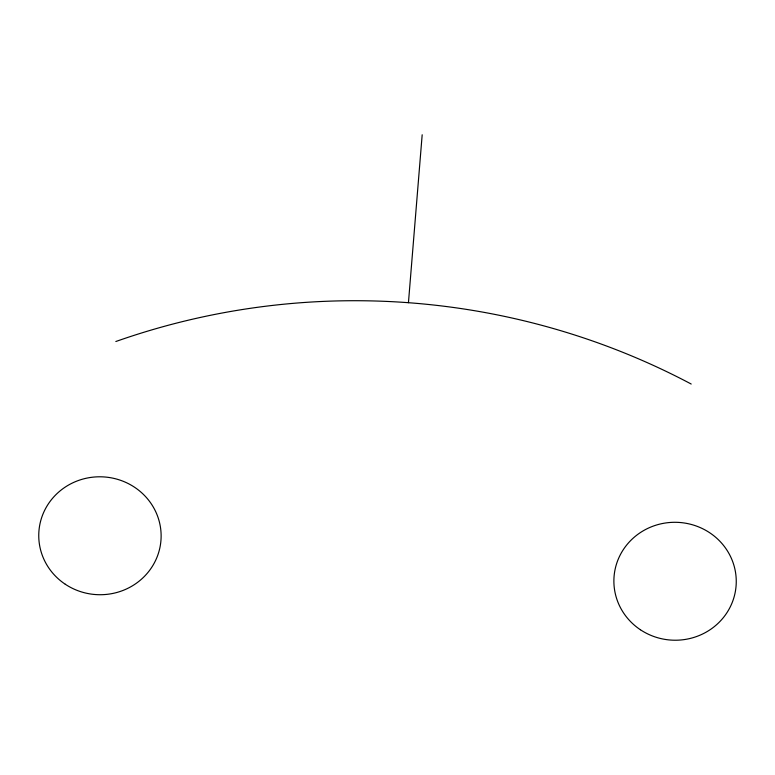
<?xml version="1.0" encoding="UTF-8"?>
<svg xmlns="http://www.w3.org/2000/svg" width="775" height="775" viewBox="0 0 775 775"><rect width="100%" height="100%" fill="white"/><g stroke="black" fill="none" stroke-linecap="round" stroke-linejoin="round"><path stroke-width="1.16" d="M408.444 302.696L422.181 134.773M115.833 341.513A696.609 671.276 2.5 0 1 691.203 384.032M640.402 629.746A61.196 58.968 2.5 0 0 736.066 586.094A61.196 58.968 2.5 0 0 648.733 527.949A61.196 58.968 2.5 0 0 640.402 629.746M65.274 584.243A61.196 58.968 2.5 0 0 160.938 540.592A61.196 58.968 2.5 0 0 73.606 482.447A61.196 58.968 2.5 0 0 65.274 584.243"/></g></svg>
